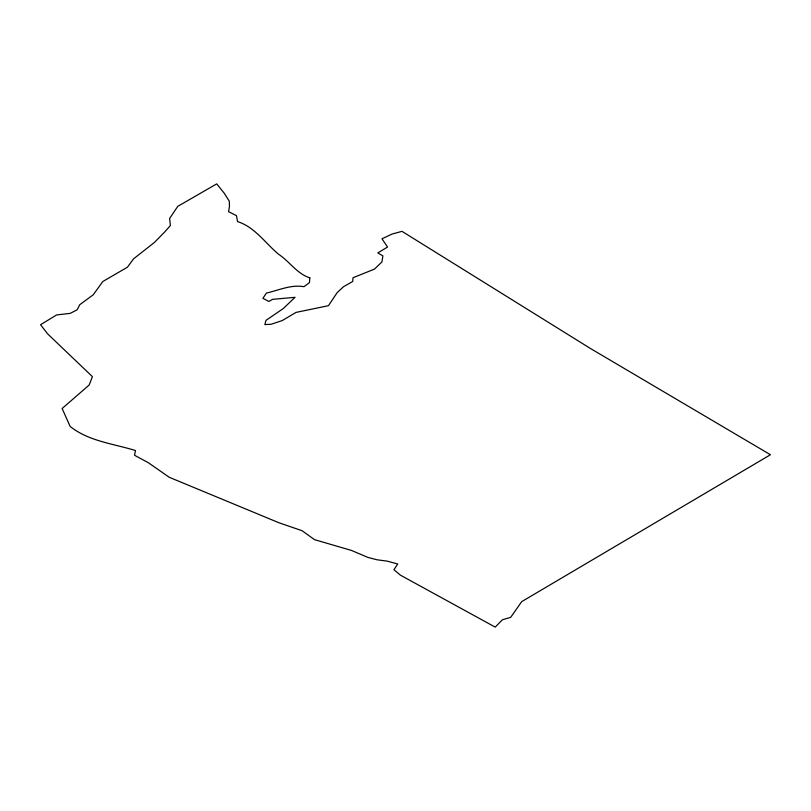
<?xml version="1.0" encoding="UTF-8"?>
<svg xmlns="http://www.w3.org/2000/svg" width="811" height="811" viewBox="0 0 811 811"><rect width="100%" height="100%" fill="white"/><g stroke="black" fill="none" stroke-linecap="round" stroke-linejoin="round"><path stroke-width="1.22" d="M309.812 277.859L309.467 282.613L304.003 286.688C290.987 284.397 278.802 290.257 266.393 293.085L262.916 298.316L268.846 301.469L272.567 299.35L295.052 297.313L283.242 308.585L266.028 320.325L264.832 324.582L271.087 324.288L282.228 320.568L295.985 312.417L328.475 305.676L337.183 292.589L343.519 286.709L352.684 281.498L353.018 277.727L374.459 269.12L381.951 261.933L382.883 255.87L377.804 252.89L387.557 247.031L381.981 238.799L391.997 234.085L401.982 231.338L590.55 348.558L770.45 454.738L521.706 601.63L510.697 617.333L502.414 619.766L495.207 627.116L400.411 575.151L393.943 569.707L397.714 563.98L387.242 561.141L377.024 559.783L367.961 557.441L351.568 550.476L314.475 539.639L302.097 530.718L278.893 522.74L169.225 477.273L148.383 462.736L134.565 455.285L135.478 450.531C113.439 443.698 88.723 441.285 70.141 426.434L62.143 408.511L89.19 385.002L92.424 376.649L47.535 333.777L40.55 324.714L56.598 314.942L70.263 313.36L77.136 309.782L79.762 304.703L93.265 294.758L102.825 281.508L127.469 267.174L133.551 258.841L154.526 242.357L164.613 232.068L170.391 225.529L169.631 218.463L177.761 206.359L216.719 183.884L224.272 193.271L229.28 201.179L229.493 206.268L228.57 211.671L236.467 215.655L237.532 221.565C254.978 227.202 265.167 243.057 278.579 254.249C289.497 261.406 296.846 273.662 309.812 277.859"/></g></svg>
